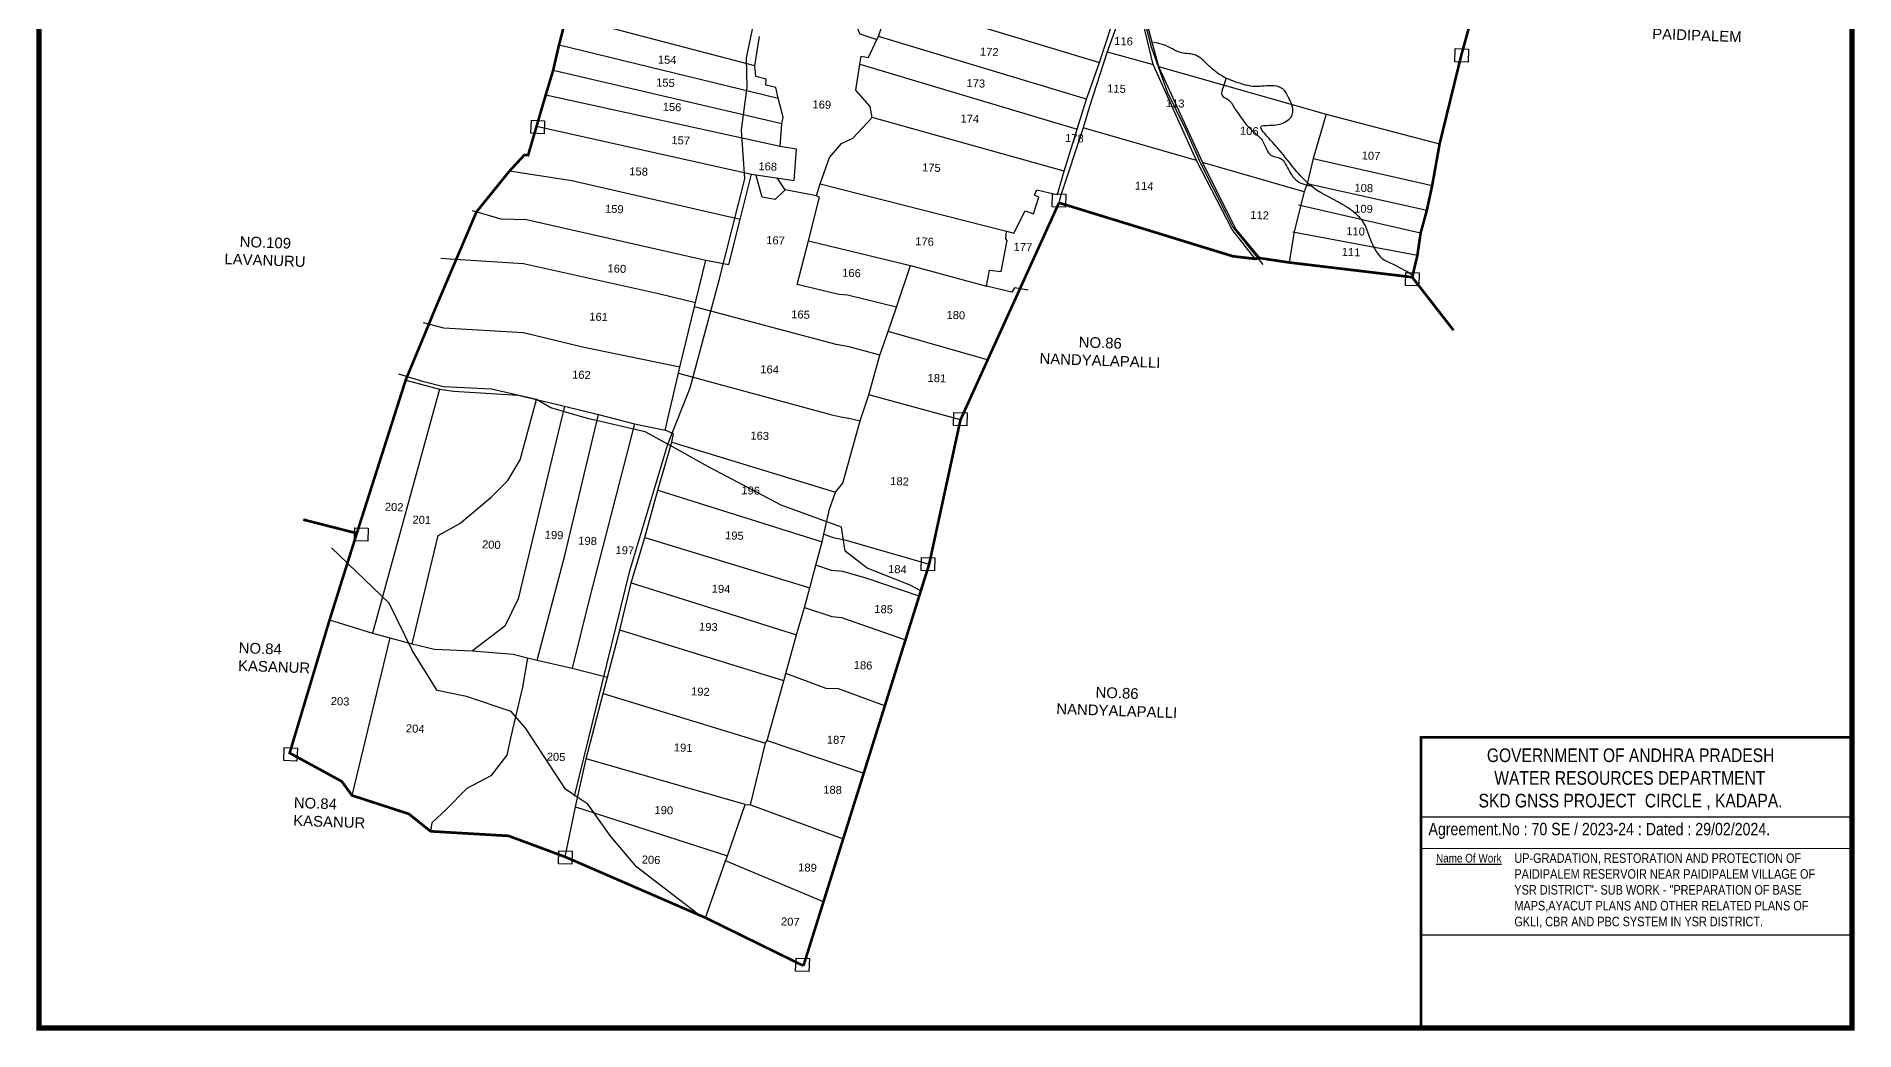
# Model space of a CAD drawing. Header units: inches. Extents: x 192365 to 206702, y 1622272 to 1627331.
# Drawn here: x 192365 to 195791, y 1622471 to 1624344 of the extents above; entities that cross this region are included whole.
import ezdxf
from ezdxf.enums import TextEntityAlignment as Align

# ---------------------------------------------------------------- set-up
doc = ezdxf.new("R2010")
doc.units = ezdxf.units.IN
doc.header["$LTSCALE"] = 15
doc.header["$MEASUREMENT"] = 0
for name, color, linetype in [('FRAME 025', 7, 'Continuous'), ('PLOT', 7, 'Continuous'), ('PLOT NO', 7, 'Continuous'), ('ROAD', 1, 'Continuous'), ('STREAM', 4, 'Continuous'), ('TEXT', 1, 'Continuous'), ('TITLEBLOCK', 7, 'Continuous'), ('VILLAGE BOUNADRY', 5, 'Continuous'), ('VILLAGE BOUNADRY STONES', 1, 'Continuous')]:
    doc.layers.add(name, color=color, linetype=linetype)
doc.styles.add('ARIALN', font='ARIALN.TTF')
doc.styles.get("Standard").update_dxf_attribs({"font": 'arial.ttf'})

msp = doc.modelspace()

# ---------------------------------------------------------------- linework, layer by layer
at = {"layer": 'FRAME 025', "lineweight": -3}
for points, elevation in [([(194976.2, 1622874), (195788.5, 1622874)], 0.2), ([(194976.2, 1622814.4), (195787.3, 1622814.9)], 3.2), ([(194976.1, 1622651.7), (195788.2, 1622651.2)], 3.9)]:
    msp.add_lwpolyline(points, dxfattribs=dict(at, elevation=elevation))
at = {"layer": 'PLOT'}
for points in [[(194441.2, 1624438.8), (194457.4, 1624368.2), (194478.9, 1624287.1), (194524.1, 1624188.5), (194561.7, 1624106.3), (194623.9, 1623981.4), (194670.1, 1623926.2)], [(193985.3, 1623833.6), (193893.1, 1623856.2), (193876.8, 1623857.4), (193798.1, 1623876.7), (193819.8, 1623958.8), (193840.3, 1624040.7), (193834.5, 1624043.7), (193841.5, 1624066.3), (193859.3, 1624115.9), (193881.7, 1624142.2), (193903.2, 1624152.2), (193939.4, 1624191.3), (193935.6, 1624211.7), (193908.7, 1624242.4), (193916.4, 1624291.6), (193918.9, 1624306.8), (193932.9, 1624304.3), (193948.3, 1624337.7), (193951.3, 1624343.8), (193975, 1624413.9)], [(193975, 1624413.9), (194368, 1624294.4)], [(194435.5, 1624430.2), (194398, 1624358.4), (194382.3, 1624314.6), (194349, 1624212), (194337, 1624171.6), (194295.1, 1624044.8), (194291.6, 1624030.4)], [(194661, 1623924.8), (194617.8, 1623979.8), (194550.5, 1624110.2), (194469.1, 1624291.1), (194435.5, 1624430.2), (194430.1, 1624436.6)], [(193718.7, 1624288.1), (193363.6, 1624381.5)], [(193736.2, 1624376.3), (193762.4, 1624365.5), (193790.1, 1624372.6), (193804.1, 1624381), (193897.6, 1624360.2), (193911, 1624361.3), (193916.2, 1624348.7), (193948.3, 1624337.7)], [(193361, 1622798.4), (193380.9, 1622892.7), (193400.5, 1622982.9), (193432.9, 1623106.4), (193440.8, 1623136.8), (193464.4, 1623225.3), (193485.2, 1623314.8), (193511.3, 1623399.9), (193535.8, 1623488.8), (193562.2, 1623579.7), (193565.5, 1623595), (193549.6, 1623602.1), (193574.5, 1623709.4), (193577.1, 1623720.6), (193604.7, 1623834.3), (193606.4, 1623842.4), (193626.4, 1623922.3), (193669.2, 1623914.3), (193690.7, 1623999), (193712.1, 1624084.6), (193792.3, 1624072.2), (193796.7, 1624131.3), (193766.2, 1624136.6), (193769.6, 1624179.3), (193771.6, 1624191.9), (193762.6, 1624227.4), (193758, 1624247.6), (193739.1, 1624252.1), (193739.9, 1624263.1), (193720.3, 1624268.6), (193718.7, 1624288.1), (193727.6, 1624343.9)], [(193625.7, 1622683.6), (193663.4, 1622790.7), (193667.2, 1622800.3), (193700.5, 1622896.8), (193710.2, 1622896.2), (193738.8, 1623012.4), (193741.7, 1623017.8), (193773, 1623130.1), (193776.9, 1623144), (193797.1, 1623216.9), (193812.1, 1623267.9), (193822.4, 1623305.4), (193833.4, 1623348), (193845.3, 1623392), (193848.5, 1623406.1), (193859.2, 1623453.2), (193870.2, 1623485.4), (193884.5, 1623502.4), (193916.9, 1623619.5), (193933, 1623668.5), (193953.8, 1623743.3), (193969.9, 1623787.9), (193985.3, 1623833.6), (194011.5, 1623912), (194155.2, 1623873.4), (194160.5, 1623903.7), (194182.8, 1623900.9), (194193.7, 1623959.2), (194191.4, 1623962.8), (194192.4, 1623976.8), (194206.8, 1623973.3), (194228, 1624015), (194243.4, 1624009.9), (194253.4, 1624041.1), (194245.5, 1624044.5), (194249.7, 1624054.9), (194282, 1624047.1), (194288.9, 1624046.1), (194301.3, 1624090), (194326.1, 1624169.4), (194343.7, 1624225.5), (194368, 1624294.4), (194390.2, 1624361.8)], [(194343.7, 1624225.5), (193951.3, 1624343.8)], [(193349.5, 1624327.9), (193762.6, 1624227.4)], [(194382.3, 1624314.6), (194469.1, 1624291.1)], [(193769.6, 1624179.3), (193338.4, 1624279.6)], [(193916.4, 1624291.6), (194326.1, 1624169.4)], [(194478.9, 1624287.1), (194794.9, 1624197.1), (195008.8, 1624141.5)], [(193766.2, 1624136.6), (193324.4, 1624233.4)], [(193307.3, 1624174.8), (193712.1, 1624084.6)], [(194301.3, 1624090), (193939.4, 1624191.3)], [(194550.5, 1624110.2), (194337, 1624171.6)], [(194794.9, 1624197.1), (194770.7, 1624113.7), (194759.1, 1624066), (194753.7, 1624050.8), (194734.6, 1623976.2), (194725.2, 1623918)], [(194753.7, 1624050.8), (194561.7, 1624106.3)], [(194770.7, 1624113.7), (194994.8, 1624062.9)], [(193690.7, 1623999), (193373.7, 1624071.9), (193256, 1624089.9)], [(193775.9, 1624054.8), (193757, 1624036.4), (193732.6, 1624041.3), (193720.5, 1624084)], [(193834.5, 1624043.7), (193775.9, 1624054.8), (193760.3, 1624077.4)], [(193841.5, 1624066.3), (194192.4, 1623976.8)], [(194984.6, 1624015.8), (194759.1, 1624066)], [(193185.8, 1624015.7), (193239.8, 1624000.2), (193288.5, 1623999.1), (193626.4, 1623922.3)], [(194973, 1623973.3), (194743, 1624025.8)], [(193819.8, 1623958.8), (194011.5, 1623912)], [(194732.4, 1623975.8), (194967, 1623931.7)], [(193126.9, 1623926.2), (193153.4, 1623924.1), (193282.9, 1623915.8), (193536.8, 1623859.5), (193606.4, 1623842.4)], [(194233.8, 1623865.7), (194207.8, 1623870.4), (194202.6, 1623862.1), (194155.2, 1623873.4)], [(193953.8, 1623743.3), (193896.2, 1623759.4), (193872, 1623763.4), (193604.7, 1623834.3)], [(193577.1, 1623720.6), (193393.5, 1623758.2), (193282.5, 1623785.4), (193132.4, 1623794.2), (193094.4, 1623804.1)], [(194157.2, 1623734.4), (193969.9, 1623787.9)], [(193060.6, 1623696.4), (193124.2, 1623679.3), (193150.5, 1623675.7), (193272.8, 1623668), (193307.1, 1623659.9), (193360, 1623647.3), (193423.8, 1623631.4), (193491.7, 1623614.2), (193549.6, 1623602.1)], [(193574.5, 1623709.4), (193863.4, 1623631.3), (193880.3, 1623627.2), (193895.8, 1623624.5), (193916.9, 1623619.5)], [(193124.2, 1623679.3), (192998.3, 1623219.9)], [(193072.8, 1623199.7), (193121.7, 1623403.7), (193162.7, 1623426), (193220.8, 1623475.1), (193253.4, 1623507), (193276.6, 1623546.3), (193307.1, 1623659.9)], [(194105.9, 1623621.5), (193933, 1623668.5)], [(193360, 1623647.3), (193272.6, 1623284.4), (193247.5, 1623233.1), (193186.6, 1623186.4)], [(193308.4, 1623168.6), (193360.8, 1623366), (193423.8, 1623631.4)], [(194046.9, 1623349.4), (194105.9, 1623621.5)], [(193491.7, 1623614.2), (193407.9, 1623287.9), (193374.1, 1623153.8)], [(193562.2, 1623579.7), (193870.2, 1623485.4)], [(193535.8, 1623488.8), (193845.3, 1623392)], [(193511.3, 1623399.9), (193822.4, 1623305.4)], [(193848.5, 1623406.1), (193866, 1623399.7), (193888, 1623395.8), (194046.9, 1623349.4)], [(194028.2, 1623289.5), (193930.4, 1623322.4), (193884.2, 1623335.6), (193862.7, 1623337.9), (193833.4, 1623348)], [(193485.2, 1623314.8), (193797.1, 1623216.9)], [(192917.3, 1623245), (192998.3, 1623219.9), (193030.7, 1623210.9), (193072.8, 1623199.7), (193114.9, 1623189.9), (193186.6, 1623186.4), (193263.1, 1623180.3), (193290.2, 1623173.5), (193308.4, 1623168.6), (193374.1, 1623153.8), (193440.8, 1623136.8)], [(193812.1, 1623267.9), (193863.8, 1623251), (193881.7, 1623249), (194002.4, 1623207)], [(193030.7, 1623210.9), (192959.4, 1622914.1)], [(193773, 1623130.1), (193464.4, 1623225.3)], [(193290.2, 1623173.5), (193280.9, 1623118), (193259.6, 1623027.7), (193251.1, 1622989.8), (193221.3, 1622950.8), (193175.8, 1622927), (193137.2, 1622887.6), (193109.7, 1622862.4), (193107.6, 1622846.5)], [(193963.6, 1623082.9), (193876.3, 1623114.9), (193853.2, 1623115.7), (193776.9, 1623144)], [(193432.9, 1623106.4), (193738.8, 1623012.4)], [(193741.7, 1623017.8), (193923.8, 1622956)], [(193700.5, 1622896.8), (193400.5, 1622982.9)], [(193380.9, 1622892.7), (193667.2, 1622800.3)], [(193710.2, 1622896.2), (193885.1, 1622832.6)], [(193847.8, 1622713.6), (193663.4, 1622790.7)]]:
    msp.add_lwpolyline(points, dxfattribs=at)
at = {"layer": 'ROAD'}
for points in [[(193378.4, 1622912.5), (193483.1, 1623337), (193554.7, 1623576), (193596.6, 1623681.8), (193651, 1623884.8), (193699.9, 1624075.4), (193693.3, 1624168.1), (193703.8, 1624248.3), (193702.6, 1624303.6), (193720.6, 1624386.7)], [(194447.2, 1624393.6), (194465.7, 1624322), (194495.6, 1624239.4), (194529.7, 1624169.2), (194558.5, 1624104.8), (194606, 1624010.7), (194619, 1623984.6), (194675.6, 1623914)], [(194031.3, 1623299.5), (194011.2, 1623310.1), (193930.1, 1623342), (193889, 1623374.2), (193881.5, 1623419.1), (193767.9, 1623460.8), (193629.7, 1623533.9), (193554.7, 1623576), (193512.1, 1623599.2), (193403.4, 1623624.1), (193334.2, 1623644.5), (193307.1, 1623659.9), (193222.3, 1623679.4), (193132.1, 1623683.7), (193094.8, 1623693.3), (193047.8, 1623707.7)], [(193617.7, 1622685.3), (193496.3, 1622779), (193446.9, 1622836.7), (193403.8, 1622897.8), (193375.6, 1622916.7), (193361.8, 1622925.8), (193286.8, 1623040.4), (193259.1, 1623071.9), (193175, 1623100.3), (193120.2, 1623111.7), (193073.7, 1623186.7), (193029.7, 1623276.2), (192920.9, 1623380.5)]]:
    msp.add_lwpolyline(points, dxfattribs=at)
at = {"layer": 'STREAM'}
for points in [[(194960.2, 1623892.2), (194923.2, 1623913.5), (194902.1, 1623924.3), (194889.5, 1623939.6), (194877.8, 1623962.9), (194867.3, 1623990.2), (194850.7, 1624009.9), (194832.5, 1624023.3), (194769.6, 1624059.6), (194739.8, 1624089), (194706.3, 1624130.3), (194679.3, 1624160.7), (194671.7, 1624172.7), (194696.8, 1624176.7), (194732.3, 1624200.9), (194724.9, 1624227.8), (194713.4, 1624244.8), (194677.9, 1624250.2), (194661.9, 1624249.4), (194624.8, 1624257.9), (194603.7, 1624266.6), (194577, 1624285.6), (194561.6, 1624300.3), (194549.4, 1624308.3), (194522.2, 1624313.1), (194488.8, 1624328.1), (194469.9, 1624332.2)], [(194606.8, 1624265.7), (194601.3, 1624249.3), (194598.4, 1624233.5), (194610.9, 1624224.4), (194623.1, 1624207.4), (194630, 1624197.8), (194639.9, 1624183.6), (194659.3, 1624163.2), (194676, 1624145.6), (194691.4, 1624119.8), (194711.9, 1624112.2), (194720.4, 1624099.8), (194727.6, 1624086.4), (194742.3, 1624070.3), (194764.5, 1624062.6)]]:
    msp.add_spline(points, degree=3, dxfattribs=at)
at = {"layer": 'VILLAGE BOUNADRY', "color": 5}
for points, const_width in [([(192369.7, 1626801.8), (195785.8, 1626801.8), (195785.8, 1622476.1), (192369.7, 1622476.1)], 10), ([(195785.8, 1622476.1), (194973.7, 1622476.1), (194973.7, 1623023.6), (195785.8, 1623023.6)], 4.84)]:
    msp.add_lwpolyline(points, close=True, dxfattribs=dict(at, const_width=const_width))
at = {"layer": 'VILLAGE BOUNADRY', "const_width": 5}
for points in [[(193810.1, 1622593.2), (193625.7, 1622683.6), (193361, 1622798.4), (193254.4, 1622837.9), (193107.6, 1622846.5), (193066.7, 1622879.2), (192959.4, 1622914.1), (192940.1, 1622940.6), (192842, 1622994), (192917.3, 1623245), (192968.5, 1623407.9), (192867.7, 1623433.6), (192968.5, 1623407.9), (193060.6, 1623696.4), (193119.7, 1623839), (193119.7, 1623839), (193194, 1624013.3), (193194, 1624013.3), (193256, 1624089.9), (193284.2, 1624120.4), (193291.3, 1624120.1), (193307.3, 1624174.8), (193324.4, 1624233.4), (193338.4, 1624279.6), (193349.5, 1624327.9), (193363.6, 1624381.5)], [(193810.1, 1622593.2), (193625.7, 1622683.6), (193361, 1622798.4), (193254.4, 1622837.9), (193107.6, 1622846.5), (193066.7, 1622879.2), (192959.4, 1622914.1), (192940.1, 1622940.6), (192842, 1622994), (192917.3, 1623245), (192968.5, 1623407.9), (192867.7, 1623433.6), (192968.5, 1623407.9), (193060.6, 1623696.4), (193119.7, 1623839), (193119.7, 1623839), (193194, 1624013.3), (193194, 1624013.3), (193256, 1624089.9), (193284.2, 1624120.4), (193291.3, 1624120.1), (193307.3, 1624174.8), (193324.4, 1624233.4), (193338.4, 1624279.6), (193349.5, 1624327.9), (193363.6, 1624381.5)], [(195063.4, 1624358), (195049.9, 1624309.4), (195008.8, 1624141.5), (194994.8, 1624062.9), (194984.6, 1624015.8), (194973, 1623973.3), (194967, 1623931.7), (194957.1, 1623890.3), (195035, 1623790.3), (194957.1, 1623890.3), (194725.2, 1623918), (194670.1, 1623926.2), (194661, 1623924.8), (194619.3, 1623929.7), (194291.6, 1624030.4)], [(195063.4, 1624358), (195049.9, 1624309.4), (195008.8, 1624141.5), (194994.8, 1624062.9), (194984.6, 1624015.8), (194973, 1623973.3), (194967, 1623931.7), (194957.1, 1623890.3), (195035, 1623790.3), (194957.1, 1623890.3), (194725.2, 1623918), (194670.1, 1623926.2), (194661, 1623924.8), (194619.3, 1623929.7), (194291.6, 1624030.4)], [(193810.1, 1622593.2), (194046.9, 1623349.4), (194105.9, 1623621.5), (194291.6, 1624030.4)], [(193810.1, 1622593.2), (194046.9, 1623349.4), (194105.9, 1623621.5), (194291.6, 1624030.4)]]:
    msp.add_lwpolyline(points, dxfattribs=at)
at = {"layer": 'VILLAGE BOUNADRY STONES'}
for points in [[(195038.2, 1624320.8), (195063.2, 1624319.9), (195062.4, 1624295.3), (195037.3, 1624296.2)], [(193297.4, 1624186), (193322.4, 1624185.1), (193321.5, 1624160.6), (193296.5, 1624161.5)], [(194279.6, 1624047.4), (194304.7, 1624046.5), (194303.8, 1624021.9), (194278.8, 1624022.8)], [(194945.3, 1623899.2), (194970.4, 1623898.4), (194969.5, 1623873.8), (194944.5, 1623874.7)], [(194093.6, 1623635.5), (194118.6, 1623634.6), (194117.8, 1623610.1), (194092.7, 1623611)], [(192965, 1623418.4), (192990, 1623417.6), (192989.2, 1623393), (192964.1, 1623393.9)], [(194032.7, 1623362.5), (194057.8, 1623361.6), (194056.9, 1623337.1), (194031.9, 1623337.9)], [(192831.6, 1623004.3), (192856.7, 1623003.4), (192855.8, 1622978.9), (192830.8, 1622979.7)], [(193349.2, 1622809.9), (193374.2, 1622809), (193373.4, 1622784.5), (193348.3, 1622785.4)], [(193796.2, 1622607.8), (193821.3, 1622607), (193820.4, 1622582.4), (193795.4, 1622583.3)]]:
    msp.add_lwpolyline(points, close=True, dxfattribs=at)

# ---------------------------------------------------------------- texts
at = {"layer": 'PLOT NO'}
for s, p in [('116', (194413.3, 1624334.8)), ('154', (193553.3, 1624299.8)), ('172', (194160.3, 1624314.7)), ('155', (193550.1, 1624256.6)), ('173', (194134.9, 1624255.5)), ('115', (194400, 1624245.4)), ('156', (193562.5, 1624210.8)), ('169', (193844.7, 1624215.4)), ('113', (194510.6, 1624217.8)), ('174', (194123.6, 1624188.7)), ('106', (194650.2, 1624165.7)), ('157', (193578.8, 1624148)), ('178', (194320.7, 1624152.1)), ('158', (193499.5, 1624089.3)), ('168', (193742.8, 1624098.9)), ('175', (194051.2, 1624096.6)), ('107', (194879.6, 1624119.1)), ('114', (194452.2, 1624062.2)), ('108', (194865.9, 1624058.4)), ('109', (194865.4, 1624019.1)), ('159', (193453.7, 1624018.7)), ('112', (194669.7, 1624007.1)), ('167', (193757.6, 1623959.7)), ('176', (194038.4, 1623957.5)), ('110', (194850.5, 1623976.6)), ('177', (194223.6, 1623947.1)), ('111', (194841.9, 1623937.6)), ('160', (193458.6, 1623906.4)), ('166', (193900.7, 1623898.2)), ('161', (193424.2, 1623815.6)), ('165', (193804.7, 1623820)), ('180', (194097.2, 1623818.9)), ('164', (193746.4, 1623716.4)), ('162', (193391.8, 1623706.4)), ('181', (194061.6, 1623700.1)), ('163', (193727.7, 1623591.6)), ('182', (193991.2, 1623505.8)), ('196', (193710.7, 1623488.5)), ('202', (193038.9, 1623457.4)), ('201', (193091, 1623433.2)), ('199', (193340.2, 1623404.7)), ('195', (193680, 1623403.6)), ('200', (193222, 1623386.5)), ('198', (193403.4, 1623393.6)), ('197', (193473.6, 1623375.9)), ('184', (193987.2, 1623340.2)), ('194', (193654.9, 1623303.2)), ('193', (193630.9, 1623231.5)), ('185', (193961.2, 1623264.9)), ('186', (193922.5, 1623159.3)), ('192', (193615.9, 1623109.6)), ('203', (192937, 1623091.5)), ('204', (193078.6, 1623040)), ('191', (193583.5, 1623004.1)), ('187', (193871.8, 1623018.8)), ('205', (193344, 1622986.8)), ('188', (193865, 1622924.8)), ('190', (193547.1, 1622886.2)), ('206', (193523, 1622792.9)), ('189', (193817.7, 1622778.2)), ('207', (193785.3, 1622676.2))]:
    msp.add_text(s, height=15.07, rotation=357.9922, dxfattribs=at).set_placement(p, align=Align.MIDDLE_CENTER)
at = {"layer": 'TEXT', "width": 213.742, "attachment_point": 1, "rotation": 357.9922}
for s, insert, char_height in [('\\pi68.0025;NO.87\\P\\pi24.75373;PAIDIPALEM', (195386.2, 1624393.3), 20.099), ('\\pi60.17399;NO.109\\P\\pi32.57539;LAVANURU', (192688.1, 1623969.6), 20.099), ('\\pi68.00936;NO.86\\P\\pi-4.72316;NANDYALAPALLI', (194261.2, 1623780.7), 20.099), ('NO.84\\PKASANUR', (192746.4, 1623202.4), 20.1), ('\\pi68.00936;NO.86\\P\\pi-4.72316;NANDYALAPALLI', (194292.9, 1623121), 20.099), ('NO.84\\PKASANUR', (192850.3, 1622910.6), 20.1)]:
    msp.add_mtext(s, dxfattribs=dict(at, insert=insert, char_height=char_height))
at = {"layer": 'TITLEBLOCK', "extrusion": (0.000201441, 0.004807, 0.999988), "style": 'ARIALN'}
msp.add_text('%%UName Of Work', height=16.288, rotation=359.9999, dxfattribs=at).set_placement((195002.1, 1622768.8, 7840.8))
at = {"layer": 'TITLEBLOCK', "extrusion": (0.000201441, 0.004807, 0.999988), "attachment_point": 1, "text_direction": (1, -1e-06, -0.000201), "style": 'ARIALN'}
for s, insert, char_height, width in [('\\pi29.43702;GOVERNMENT OF ANDHRA PRADESH  \\P\\pi43.3869;WATER RESOURCES DEPARTMENT      \\P\\pi13.75543;SKD GNSS PROJECT  CIRCLE , KADAPA.', (195068.4, 1623002.6, -3.7), 25.643, 596.579), ('Agreement.No : 70 SE / 2023-24 : Dated : 29/02/2024.', (194987.8, 1622862.4, -1.1), 23.292, 751.842), ('UP-GRADATION, RESTORATION AND PROTECTION OF PAIDIPALEM RESERVOIR NEAR PAIDIPALEM VILLAGE OF YSR DISTRICT"- SUB WORK - "PREPARATION OF BASE MAPS,AYACUT PLANS AND OTHER RELATED PLANS OF GKLI, CBR AND PBC SYSTEM IN YSR DISTRICT.', (195149.6, 1622805, -0.6), 17.9171, 578.34)]:
    msp.add_mtext(s, dxfattribs=dict(at, insert=insert, char_height=char_height, width=width))

doc.saveas('drawing.dxf')
